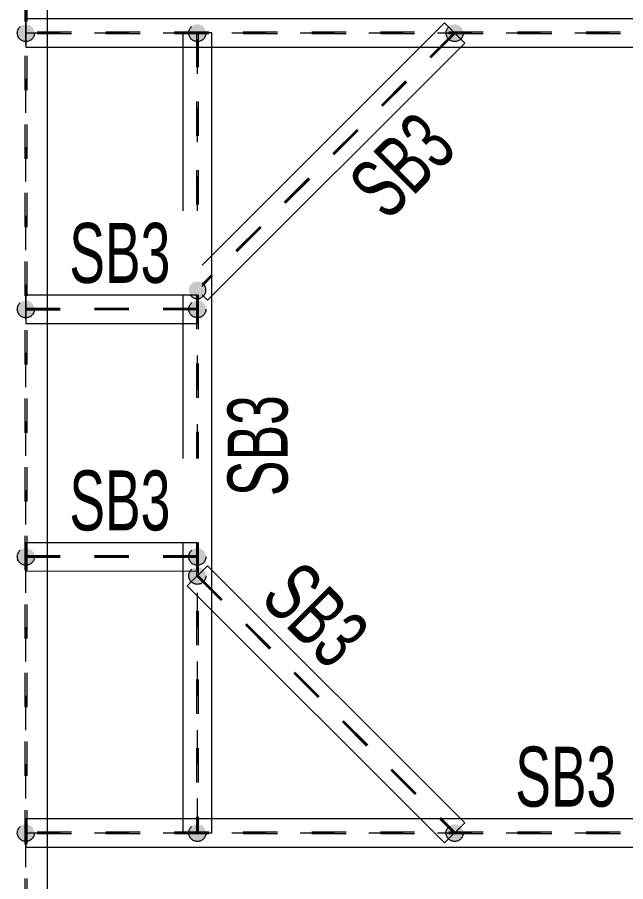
# Model space of a CAD drawing. Header units: millimetres. Extents: x -408 to 426, y -207 to 377.
# Drawn here: x -0.5 to 35, y 107.2 to 157.6 of the extents above; entities that cross this region are included whole.
import ezdxf

# ---------------------------------------------------------------- set-up
doc = ezdxf.new("R2010")
doc.units = ezdxf.units.MM
doc.linetypes.add('XKITLINE00', pattern=[0])
doc.linetypes.add('XKITLINE02', pattern=[4, 2, -2])
doc.layers.add('Part', color=1, linetype='Continuous', lineweight=0)
doc.layers.add('Part mark', color=1, linetype='Continuous', lineweight=0)
doc.styles.add('ROMSIM', font='ARIAL.TTF')

# ---------------------------------------------------------------- blocks, each defined once
blk = doc.blocks.new('*A19')
at = {"layer": 'Part', "color": 7, "linetype": 'XKITLINE02', "lineweight": 0}
for p, q in [((-0.054, 183.333), (-0.054, 100)), ((0.054, 183.333), (0.054, 100))]:
    blk.add_line(p, q, dxfattribs=at)
at = {"layer": 'Part', "color": 1, "linetype": 'XKITLINE02', "lineweight": 0}
blk.add_line((0, 100), (0, 183.333), dxfattribs=at)
at = {"layer": 'Part', "color": 2, "linetype": 'XKITLINE00', "lineweight": 0}
blk.add_line((1.25, 183.267), (1.25, 100.067), dxfattribs=at)
blk = doc.blocks.new('*A26')
at = {"layer": 'Part'}
for points in [[(-0.025, 109.501), (-0.049, 109.502), (-0.073, 109.505), (-0.098, 109.51), (-0.121, 109.515), (-0.145, 109.522), (-0.168, 109.529), (-0.191, 109.538), (-0.214, 109.548), (-0.236, 109.559), (-0.257, 109.571), (-0.278, 109.584), (-0.298, 109.598), (-0.317, 109.613), (-0.336, 109.63), (-0.354, 109.646), (-0.37, 109.664), (-0.387, 109.683), (-0.402, 109.702), (-0.416, 109.722), (-0.429, 109.743), (-0.441, 109.764), (-0.452, 109.786), (-0.462, 109.809), (-0.471, 109.832), (-0.478, 109.855), (-0.485, 109.879), (-0.49, 109.902), (-0.495, 109.927), (-0.498, 109.951), (-0.499, 109.975), (-0.5, 110), (-0.499, 110.025), (-0.498, 110.049), (-0.495, 110.073), (-0.49, 110.098), (-0.485, 110.121), (-0.478, 110.145), (-0.471, 110.168), (-0.462, 110.191), (-0.452, 110.214), (-0.441, 110.236), (-0.429, 110.257), (-0.416, 110.278), (-0.402, 110.298), (-0.387, 110.317), (-0.37, 110.336), (-0.354, 110.354), (-0.336, 110.37), (-0.317, 110.387), (-0.298, 110.402), (-0.278, 110.416), (-0.257, 110.429), (-0.236, 110.441), (-0.214, 110.452), (-0.191, 110.462), (-0.168, 110.471), (-0.145, 110.478), (-0.121, 110.485), (-0.098, 110.49), (-0.073, 110.495), (-0.049, 110.498), (-0.025, 110.499), (0, 110.5), (0.025, 110.499), (0.049, 110.498), (0.073, 110.495), (0.098, 110.49), (0.121, 110.485), (0.145, 110.478), (0.168, 110.471), (0.191, 110.462), (0.214, 110.452), (0.236, 110.441), (0.257, 110.429), (0.278, 110.416), (0.298, 110.402), (0.317, 110.387), (0.336, 110.37), (0.354, 110.354), (0.37, 110.336), (0.387, 110.317), (0.402, 110.298), (0.416, 110.278), (0.429, 110.257), (0.441, 110.236), (0.452, 110.214), (0.462, 110.191), (0.471, 110.168), (0.478, 110.145), (0.485, 110.121), (0.49, 110.098), (0.495, 110.073), (0.498, 110.049), (0.499, 110.025), (0.5, 110), (0.499, 109.975), (0.498, 109.951), (0.495, 109.927), (0.49, 109.902), (0.485, 109.879), (0.478, 109.855), (0.471, 109.832), (0.462, 109.809), (0.452, 109.786), (0.441, 109.764), (0.429, 109.743), (0.416, 109.722), (0.402, 109.702), (0.387, 109.683), (0.37, 109.664), (0.354, 109.646), (0.336, 109.63), (0.317, 109.613), (0.298, 109.598), (0.278, 109.584), (0.257, 109.571), (0.236, 109.559), (0.214, 109.548), (0.191, 109.538), (0.168, 109.529), (0.145, 109.522), (0.121, 109.515), (0.098, 109.51), (0.073, 109.505), (0.049, 109.502), (0.025, 109.501), (0, 109.5)], [(66.642, 109.501), (66.618, 109.502), (66.593, 109.505), (66.569, 109.51), (66.545, 109.515), (66.522, 109.522), (66.498, 109.529), (66.475, 109.538), (66.453, 109.548), (66.431, 109.559), (66.41, 109.571), (66.389, 109.584), (66.369, 109.598), (66.349, 109.613), (66.331, 109.63), (66.313, 109.646), (66.296, 109.664), (66.28, 109.683), (66.265, 109.702), (66.251, 109.722), (66.238, 109.743), (66.226, 109.764), (66.215, 109.786), (66.205, 109.809), (66.196, 109.832), (66.188, 109.855), (66.182, 109.879), (66.176, 109.902), (66.172, 109.927), (66.169, 109.951), (66.167, 109.975), (66.167, 110), (66.167, 110.025), (66.169, 110.049), (66.172, 110.073), (66.176, 110.098), (66.182, 110.121), (66.188, 110.145), (66.196, 110.168), (66.205, 110.191), (66.215, 110.214), (66.226, 110.236), (66.238, 110.257), (66.251, 110.278), (66.265, 110.298), (66.28, 110.317), (66.296, 110.336), (66.313, 110.354), (66.331, 110.37), (66.349, 110.387), (66.369, 110.402), (66.389, 110.416), (66.41, 110.429), (66.431, 110.441), (66.453, 110.452), (66.475, 110.462), (66.498, 110.471), (66.522, 110.478), (66.545, 110.485), (66.569, 110.49), (66.593, 110.495), (66.618, 110.498), (66.642, 110.499), (66.667, 110.5), (66.691, 110.499), (66.716, 110.498), (66.74, 110.495), (66.764, 110.49), (66.788, 110.485), (66.812, 110.478), (66.835, 110.471), (66.858, 110.462), (66.88, 110.452), (66.902, 110.441), (66.924, 110.429), (66.944, 110.416), (66.965, 110.402), (66.984, 110.387), (67.002, 110.37), (67.02, 110.354), (67.037, 110.336), (67.053, 110.317), (67.068, 110.298), (67.082, 110.278), (67.096, 110.257), (67.108, 110.236), (67.119, 110.214), (67.129, 110.191), (67.137, 110.168), (67.145, 110.145), (67.152, 110.121), (67.157, 110.098), (67.161, 110.073), (67.164, 110.049), (67.166, 110.025), (67.167, 110), (67.166, 109.975), (67.164, 109.951), (67.161, 109.927), (67.157, 109.902), (67.152, 109.879), (67.145, 109.855), (67.137, 109.832), (67.129, 109.809), (67.119, 109.786), (67.108, 109.764), (67.096, 109.743), (67.082, 109.722), (67.068, 109.702), (67.053, 109.683), (67.037, 109.664), (67.02, 109.646), (67.002, 109.63), (66.984, 109.613), (66.965, 109.598), (66.944, 109.584), (66.924, 109.571), (66.902, 109.559), (66.88, 109.548), (66.858, 109.538), (66.835, 109.529), (66.812, 109.522), (66.788, 109.515), (66.764, 109.51), (66.74, 109.505), (66.716, 109.502), (66.691, 109.501), (66.667, 109.5)]]:
    blk.add_hatch(color=1, dxfattribs=at).paths.add_polyline_path(points, flags=17)
at = {"layer": 'Part', "color": 2, "linetype": 'XKITLINE00', "lineweight": 0}
for p, q in [((0, 110.833), (0, 109.167)), ((0, 110.833), (66.667, 110.833)), ((66.667, 110.833), (66.667, 109.167)), ((0, 109.167), (66.667, 109.167))]:
    blk.add_line(p, q, dxfattribs=at)
at = {"layer": 'Part', "color": 7, "linetype": 'XKITLINE02', "lineweight": 0}
for p, q in [((66.667, 110.046), (0, 110.046)), ((66.667, 109.954), (0, 109.954))]:
    blk.add_line(p, q, dxfattribs=at)
at = {"layer": 'Part', "color": 1, "linetype": 'XKITLINE02', "lineweight": 0}
blk.add_line((0, 110), (66.667, 110), dxfattribs=at)
for centre in [(0, 110), (66.667, 110)]:
    blk.add_circle(centre, 0.5, dxfattribs=at)
blk = doc.blocks.new('*A32')
at = {"layer": 'Part'}
for points in [[(-0.025, 125.617), (-0.049, 125.619), (-0.073, 125.622), (-0.098, 125.626), (-0.121, 125.632), (-0.145, 125.638), (-0.168, 125.646), (-0.191, 125.655), (-0.214, 125.665), (-0.236, 125.676), (-0.257, 125.688), (-0.278, 125.701), (-0.298, 125.715), (-0.317, 125.73), (-0.336, 125.746), (-0.354, 125.763), (-0.37, 125.781), (-0.387, 125.799), (-0.402, 125.819), (-0.416, 125.839), (-0.429, 125.86), (-0.441, 125.881), (-0.452, 125.903), (-0.462, 125.925), (-0.471, 125.948), (-0.478, 125.972), (-0.485, 125.995), (-0.49, 126.019), (-0.495, 126.043), (-0.498, 126.068), (-0.499, 126.092), (-0.5, 126.117), (-0.499, 126.141), (-0.498, 126.166), (-0.495, 126.19), (-0.49, 126.214), (-0.485, 126.238), (-0.478, 126.262), (-0.471, 126.285), (-0.462, 126.308), (-0.452, 126.33), (-0.441, 126.352), (-0.429, 126.374), (-0.416, 126.394), (-0.402, 126.415), (-0.387, 126.434), (-0.37, 126.452), (-0.354, 126.47), (-0.336, 126.487), (-0.317, 126.503), (-0.298, 126.518), (-0.278, 126.532), (-0.257, 126.546), (-0.236, 126.558), (-0.214, 126.569), (-0.191, 126.579), (-0.168, 126.587), (-0.145, 126.595), (-0.121, 126.602), (-0.098, 126.607), (-0.073, 126.611), (-0.049, 126.614), (-0.025, 126.616), (0, 126.617), (0.025, 126.616), (0.049, 126.614), (0.073, 126.611), (0.098, 126.607), (0.121, 126.602), (0.145, 126.595), (0.168, 126.587), (0.191, 126.579), (0.214, 126.569), (0.236, 126.558), (0.257, 126.546), (0.278, 126.532), (0.298, 126.518), (0.317, 126.503), (0.336, 126.487), (0.354, 126.47), (0.37, 126.452), (0.387, 126.434), (0.402, 126.415), (0.416, 126.394), (0.429, 126.374), (0.441, 126.352), (0.452, 126.33), (0.462, 126.308), (0.471, 126.285), (0.478, 126.262), (0.485, 126.238), (0.49, 126.214), (0.495, 126.19), (0.498, 126.166), (0.499, 126.141), (0.5, 126.117), (0.499, 126.092), (0.498, 126.068), (0.495, 126.043), (0.49, 126.019), (0.485, 125.995), (0.478, 125.972), (0.471, 125.948), (0.462, 125.925), (0.452, 125.903), (0.441, 125.881), (0.429, 125.86), (0.416, 125.839), (0.402, 125.819), (0.387, 125.799), (0.37, 125.781), (0.354, 125.763), (0.336, 125.746), (0.317, 125.73), (0.298, 125.715), (0.278, 125.701), (0.257, 125.688), (0.236, 125.676), (0.214, 125.665), (0.191, 125.655), (0.168, 125.646), (0.145, 125.638), (0.121, 125.632), (0.098, 125.626), (0.073, 125.622), (0.049, 125.619), (0.025, 125.617), (0, 125.617)], [(9.975, 125.612), (9.951, 125.614), (9.927, 125.617), (9.902, 125.621), (9.879, 125.626), (9.855, 125.633), (9.832, 125.64), (9.809, 125.649), (9.786, 125.659), (9.764, 125.67), (9.743, 125.682), (9.722, 125.695), (9.702, 125.71), (9.683, 125.725), (9.664, 125.741), (9.646, 125.758), (9.63, 125.775), (9.613, 125.794), (9.598, 125.813), (9.584, 125.833), (9.571, 125.854), (9.559, 125.875), (9.548, 125.897), (9.538, 125.92), (9.529, 125.943), (9.522, 125.966), (9.515, 125.99), (9.51, 126.014), (9.505, 126.038), (9.502, 126.062), (9.501, 126.087), (9.5, 126.111), (9.501, 126.136), (9.502, 126.16), (9.505, 126.185), (9.51, 126.209), (9.515, 126.233), (9.522, 126.256), (9.529, 126.28), (9.538, 126.303), (9.548, 126.325), (9.559, 126.347), (9.571, 126.368), (9.584, 126.389), (9.598, 126.409), (9.613, 126.428), (9.63, 126.447), (9.646, 126.465), (9.664, 126.482), (9.683, 126.498), (9.702, 126.513), (9.722, 126.527), (9.743, 126.54), (9.764, 126.552), (9.786, 126.563), (9.809, 126.573), (9.832, 126.582), (9.855, 126.59), (9.879, 126.596), (9.902, 126.602), (9.927, 126.606), (9.951, 126.609), (9.975, 126.611), (10, 126.611), (10.025, 126.611), (10.049, 126.609), (10.073, 126.606), (10.098, 126.602), (10.121, 126.596), (10.145, 126.59), (10.168, 126.582), (10.191, 126.573), (10.214, 126.563), (10.236, 126.552), (10.257, 126.54), (10.278, 126.527), (10.298, 126.513), (10.317, 126.498), (10.336, 126.482), (10.354, 126.465), (10.37, 126.447), (10.387, 126.428), (10.402, 126.409), (10.416, 126.389), (10.429, 126.368), (10.441, 126.347), (10.452, 126.325), (10.462, 126.303), (10.471, 126.28), (10.478, 126.256), (10.485, 126.233), (10.49, 126.209), (10.495, 126.185), (10.498, 126.16), (10.499, 126.136), (10.5, 126.111), (10.499, 126.087), (10.498, 126.062), (10.495, 126.038), (10.49, 126.014), (10.485, 125.99), (10.478, 125.966), (10.471, 125.943), (10.462, 125.92), (10.452, 125.897), (10.441, 125.875), (10.429, 125.854), (10.416, 125.833), (10.402, 125.813), (10.387, 125.794), (10.37, 125.775), (10.354, 125.758), (10.336, 125.741), (10.317, 125.725), (10.298, 125.71), (10.278, 125.695), (10.257, 125.682), (10.236, 125.67), (10.214, 125.659), (10.191, 125.649), (10.168, 125.64), (10.145, 125.633), (10.121, 125.626), (10.098, 125.621), (10.073, 125.617), (10.049, 125.614), (10.025, 125.612), (10, 125.611)]]:
    blk.add_hatch(color=1, dxfattribs=at).paths.add_polyline_path(points, flags=17)
at = {"layer": 'Part', "color": 2, "linetype": 'XKITLINE00', "lineweight": 0}
for p, q in [((0, 126.95), (0, 125.283)), ((0, 126.95), (10, 126.944)), ((10, 126.944), (10, 125.278)), ((0, 125.283), (10, 125.278))]:
    blk.add_line(p, q, dxfattribs=at)
at = {"layer": 'Part', "color": 7, "linetype": 'XKITLINE02', "lineweight": 0}
for p, q in [((10, 126.157), (0, 126.162)), ((10, 126.065), (0, 126.071))]:
    blk.add_line(p, q, dxfattribs=at)
at = {"layer": 'Part', "color": 1, "linetype": 'XKITLINE02', "lineweight": 0}
blk.add_line((0, 126.117), (10, 126.111), dxfattribs=at)
for centre in [(0, 126.117), (10, 126.111)]:
    blk.add_circle(centre, 0.5, dxfattribs=at)
blk = doc.blocks.new('*A34')
at = {"layer": 'Part'}
for points in [[(9.975, 124.501), (9.951, 124.502), (9.927, 124.505), (9.902, 124.51), (9.879, 124.515), (9.855, 124.522), (9.832, 124.529), (9.809, 124.538), (9.786, 124.548), (9.764, 124.559), (9.743, 124.571), (9.722, 124.584), (9.702, 124.598), (9.683, 124.613), (9.664, 124.63), (9.646, 124.646), (9.63, 124.664), (9.613, 124.683), (9.598, 124.702), (9.584, 124.722), (9.571, 124.743), (9.559, 124.764), (9.548, 124.786), (9.538, 124.809), (9.529, 124.832), (9.522, 124.855), (9.515, 124.879), (9.51, 124.902), (9.505, 124.927), (9.502, 124.951), (9.501, 124.975), (9.5, 125), (9.501, 125.025), (9.502, 125.049), (9.505, 125.073), (9.51, 125.098), (9.515, 125.121), (9.522, 125.145), (9.529, 125.168), (9.538, 125.191), (9.548, 125.214), (9.559, 125.236), (9.571, 125.257), (9.584, 125.278), (9.598, 125.298), (9.613, 125.317), (9.63, 125.336), (9.646, 125.354), (9.664, 125.37), (9.683, 125.387), (9.702, 125.402), (9.722, 125.416), (9.743, 125.429), (9.764, 125.441), (9.786, 125.452), (9.809, 125.462), (9.832, 125.471), (9.855, 125.478), (9.879, 125.485), (9.902, 125.49), (9.927, 125.495), (9.951, 125.498), (9.975, 125.499), (10, 125.5), (10.025, 125.499), (10.049, 125.498), (10.073, 125.495), (10.098, 125.49), (10.121, 125.485), (10.145, 125.478), (10.168, 125.471), (10.191, 125.462), (10.214, 125.452), (10.236, 125.441), (10.257, 125.429), (10.278, 125.416), (10.298, 125.402), (10.317, 125.387), (10.336, 125.37), (10.354, 125.354), (10.37, 125.336), (10.387, 125.317), (10.402, 125.298), (10.416, 125.278), (10.429, 125.257), (10.441, 125.236), (10.452, 125.214), (10.462, 125.191), (10.471, 125.168), (10.478, 125.145), (10.485, 125.121), (10.49, 125.098), (10.495, 125.073), (10.498, 125.049), (10.499, 125.025), (10.5, 125), (10.499, 124.975), (10.498, 124.951), (10.495, 124.927), (10.49, 124.902), (10.485, 124.879), (10.478, 124.855), (10.471, 124.832), (10.462, 124.809), (10.452, 124.786), (10.441, 124.764), (10.429, 124.743), (10.416, 124.722), (10.402, 124.702), (10.387, 124.683), (10.37, 124.664), (10.354, 124.646), (10.336, 124.63), (10.317, 124.613), (10.298, 124.598), (10.278, 124.584), (10.257, 124.571), (10.236, 124.559), (10.214, 124.548), (10.191, 124.538), (10.168, 124.529), (10.145, 124.522), (10.121, 124.515), (10.098, 124.51), (10.073, 124.505), (10.049, 124.502), (10.025, 124.501), (10, 124.5)], [(24.975, 109.501), (24.951, 109.502), (24.927, 109.505), (24.902, 109.51), (24.879, 109.515), (24.855, 109.522), (24.832, 109.529), (24.809, 109.538), (24.786, 109.548), (24.764, 109.559), (24.743, 109.571), (24.722, 109.584), (24.702, 109.598), (24.683, 109.613), (24.664, 109.63), (24.646, 109.646), (24.63, 109.664), (24.613, 109.683), (24.598, 109.702), (24.584, 109.722), (24.571, 109.743), (24.559, 109.764), (24.548, 109.786), (24.538, 109.809), (24.529, 109.832), (24.522, 109.855), (24.515, 109.879), (24.51, 109.902), (24.505, 109.927), (24.502, 109.951), (24.501, 109.975), (24.5, 110), (24.501, 110.025), (24.502, 110.049), (24.505, 110.073), (24.51, 110.098), (24.515, 110.121), (24.522, 110.145), (24.529, 110.168), (24.538, 110.191), (24.548, 110.214), (24.559, 110.236), (24.571, 110.257), (24.584, 110.278), (24.598, 110.298), (24.613, 110.317), (24.63, 110.336), (24.646, 110.354), (24.664, 110.37), (24.683, 110.387), (24.702, 110.402), (24.722, 110.416), (24.743, 110.429), (24.764, 110.441), (24.786, 110.452), (24.809, 110.462), (24.832, 110.471), (24.855, 110.478), (24.879, 110.485), (24.902, 110.49), (24.927, 110.495), (24.951, 110.498), (24.975, 110.499), (25, 110.5), (25.025, 110.499), (25.049, 110.498), (25.073, 110.495), (25.098, 110.49), (25.121, 110.485), (25.145, 110.478), (25.168, 110.471), (25.191, 110.462), (25.214, 110.452), (25.236, 110.441), (25.257, 110.429), (25.278, 110.416), (25.298, 110.402), (25.317, 110.387), (25.336, 110.37), (25.354, 110.354), (25.37, 110.336), (25.387, 110.317), (25.402, 110.298), (25.416, 110.278), (25.429, 110.257), (25.441, 110.236), (25.452, 110.214), (25.462, 110.191), (25.471, 110.168), (25.478, 110.145), (25.485, 110.121), (25.49, 110.098), (25.495, 110.073), (25.498, 110.049), (25.499, 110.025), (25.5, 110), (25.499, 109.975), (25.498, 109.951), (25.495, 109.927), (25.49, 109.902), (25.485, 109.879), (25.478, 109.855), (25.471, 109.832), (25.462, 109.809), (25.452, 109.786), (25.441, 109.764), (25.429, 109.743), (25.416, 109.722), (25.402, 109.702), (25.387, 109.683), (25.37, 109.664), (25.354, 109.646), (25.336, 109.63), (25.317, 109.613), (25.298, 109.598), (25.278, 109.584), (25.257, 109.571), (25.236, 109.559), (25.214, 109.548), (25.191, 109.538), (25.168, 109.529), (25.145, 109.522), (25.121, 109.515), (25.098, 109.51), (25.073, 109.505), (25.049, 109.502), (25.025, 109.501), (25, 109.5)]]:
    blk.add_hatch(color=1, dxfattribs=at).paths.add_polyline_path(points, flags=17)
at = {"layer": 'Part', "color": 2, "linetype": 'XKITLINE00', "lineweight": 0}
for p, q in [((10.589, 125.589), (9.411, 124.411)), ((25.589, 110.589), (10.589, 125.589)), ((9.411, 124.411), (24.411, 109.411)), ((24.411, 109.411), (25.589, 110.589))]:
    blk.add_line(p, q, dxfattribs=at)
at = {"layer": 'Part', "color": 7, "linetype": 'XKITLINE02', "lineweight": 0}
for p, q in [((9.968, 124.968), (24.968, 109.968)), ((10.032, 125.032), (25.032, 110.032))]:
    blk.add_line(p, q, dxfattribs=at)
at = {"layer": 'Part', "color": 1, "linetype": 'XKITLINE02', "lineweight": 0}
blk.add_line((10, 125), (25, 110), dxfattribs=at)
for centre in [(10, 125), (25, 110)]:
    blk.add_circle(centre, 0.5, dxfattribs=at)
blk = doc.blocks.new('*A38')
at = {"layer": 'Part'}
for points in [[(-0.025, 156.167), (-0.049, 156.169), (-0.073, 156.172), (-0.098, 156.176), (-0.121, 156.182), (-0.145, 156.188), (-0.168, 156.196), (-0.191, 156.205), (-0.214, 156.215), (-0.236, 156.226), (-0.257, 156.238), (-0.278, 156.251), (-0.298, 156.265), (-0.317, 156.28), (-0.336, 156.296), (-0.354, 156.313), (-0.37, 156.331), (-0.387, 156.349), (-0.402, 156.369), (-0.416, 156.389), (-0.429, 156.41), (-0.441, 156.431), (-0.452, 156.453), (-0.462, 156.475), (-0.471, 156.498), (-0.478, 156.522), (-0.485, 156.545), (-0.49, 156.569), (-0.495, 156.593), (-0.498, 156.618), (-0.499, 156.642), (-0.5, 156.667), (-0.499, 156.691), (-0.498, 156.716), (-0.495, 156.74), (-0.49, 156.764), (-0.485, 156.788), (-0.478, 156.812), (-0.471, 156.835), (-0.462, 156.858), (-0.452, 156.88), (-0.441, 156.902), (-0.429, 156.924), (-0.416, 156.944), (-0.402, 156.965), (-0.387, 156.984), (-0.37, 157.002), (-0.354, 157.02), (-0.336, 157.037), (-0.317, 157.053), (-0.298, 157.068), (-0.278, 157.082), (-0.257, 157.096), (-0.236, 157.108), (-0.214, 157.119), (-0.191, 157.129), (-0.168, 157.137), (-0.145, 157.145), (-0.121, 157.152), (-0.098, 157.157), (-0.073, 157.161), (-0.049, 157.164), (-0.025, 157.166), (0, 157.167), (0.025, 157.166), (0.049, 157.164), (0.073, 157.161), (0.098, 157.157), (0.121, 157.152), (0.145, 157.145), (0.168, 157.137), (0.191, 157.129), (0.214, 157.119), (0.236, 157.108), (0.257, 157.096), (0.278, 157.082), (0.298, 157.068), (0.317, 157.053), (0.336, 157.037), (0.354, 157.02), (0.37, 157.002), (0.387, 156.984), (0.402, 156.965), (0.416, 156.944), (0.429, 156.924), (0.441, 156.902), (0.452, 156.88), (0.462, 156.858), (0.471, 156.835), (0.478, 156.812), (0.485, 156.788), (0.49, 156.764), (0.495, 156.74), (0.498, 156.716), (0.499, 156.691), (0.5, 156.667), (0.499, 156.642), (0.498, 156.618), (0.495, 156.593), (0.49, 156.569), (0.485, 156.545), (0.478, 156.522), (0.471, 156.498), (0.462, 156.475), (0.452, 156.453), (0.441, 156.431), (0.429, 156.41), (0.416, 156.389), (0.402, 156.369), (0.387, 156.349), (0.37, 156.331), (0.354, 156.313), (0.336, 156.296), (0.317, 156.28), (0.298, 156.265), (0.278, 156.251), (0.257, 156.238), (0.236, 156.226), (0.214, 156.215), (0.191, 156.205), (0.168, 156.196), (0.145, 156.188), (0.121, 156.182), (0.098, 156.176), (0.073, 156.172), (0.049, 156.169), (0.025, 156.167), (0, 156.167)], [(66.642, 156.167), (66.618, 156.169), (66.593, 156.172), (66.569, 156.176), (66.545, 156.182), (66.522, 156.188), (66.498, 156.196), (66.475, 156.205), (66.453, 156.215), (66.431, 156.226), (66.41, 156.238), (66.389, 156.251), (66.369, 156.265), (66.349, 156.28), (66.331, 156.296), (66.313, 156.313), (66.296, 156.331), (66.28, 156.349), (66.265, 156.369), (66.251, 156.389), (66.238, 156.41), (66.226, 156.431), (66.215, 156.453), (66.205, 156.475), (66.196, 156.498), (66.188, 156.522), (66.182, 156.545), (66.176, 156.569), (66.172, 156.593), (66.169, 156.618), (66.167, 156.642), (66.167, 156.667), (66.167, 156.691), (66.169, 156.716), (66.172, 156.74), (66.176, 156.764), (66.182, 156.788), (66.188, 156.812), (66.196, 156.835), (66.205, 156.858), (66.215, 156.88), (66.226, 156.902), (66.238, 156.924), (66.251, 156.944), (66.265, 156.965), (66.28, 156.984), (66.296, 157.002), (66.313, 157.02), (66.331, 157.037), (66.349, 157.053), (66.369, 157.068), (66.389, 157.082), (66.41, 157.096), (66.431, 157.108), (66.453, 157.119), (66.475, 157.129), (66.498, 157.137), (66.522, 157.145), (66.545, 157.152), (66.569, 157.157), (66.593, 157.161), (66.618, 157.164), (66.642, 157.166), (66.667, 157.167), (66.691, 157.166), (66.716, 157.164), (66.74, 157.161), (66.764, 157.157), (66.788, 157.152), (66.812, 157.145), (66.835, 157.137), (66.858, 157.129), (66.88, 157.119), (66.902, 157.108), (66.924, 157.096), (66.944, 157.082), (66.965, 157.068), (66.984, 157.053), (67.002, 157.037), (67.02, 157.02), (67.037, 157.002), (67.053, 156.984), (67.068, 156.965), (67.082, 156.944), (67.096, 156.924), (67.108, 156.902), (67.119, 156.88), (67.129, 156.858), (67.137, 156.835), (67.145, 156.812), (67.152, 156.788), (67.157, 156.764), (67.161, 156.74), (67.164, 156.716), (67.166, 156.691), (67.167, 156.667), (67.166, 156.642), (67.164, 156.618), (67.161, 156.593), (67.157, 156.569), (67.152, 156.545), (67.145, 156.522), (67.137, 156.498), (67.129, 156.475), (67.119, 156.453), (67.108, 156.431), (67.096, 156.41), (67.082, 156.389), (67.068, 156.369), (67.053, 156.349), (67.037, 156.331), (67.02, 156.313), (67.002, 156.296), (66.984, 156.28), (66.965, 156.265), (66.944, 156.251), (66.924, 156.238), (66.902, 156.226), (66.88, 156.215), (66.858, 156.205), (66.835, 156.196), (66.812, 156.188), (66.788, 156.182), (66.764, 156.176), (66.74, 156.172), (66.716, 156.169), (66.691, 156.167), (66.667, 156.167)]]:
    blk.add_hatch(color=1, dxfattribs=at).paths.add_polyline_path(points, flags=17)
at = {"layer": 'Part', "color": 2, "linetype": 'XKITLINE00', "lineweight": 0}
for p, q in [((0, 157.5), (0, 155.833)), ((11.834, 157.5), (0, 157.5)), ((66.667, 157.5), (11.834, 157.5)), ((66.667, 155.833), (66.667, 157.5)), ((0, 155.833), (66.667, 155.833))]:
    blk.add_line(p, q, dxfattribs=at)
at = {"layer": 'Part', "color": 7, "linetype": 'XKITLINE02', "lineweight": 0}
for p, q in [((66.667, 156.713), (0, 156.713)), ((66.667, 156.621), (0, 156.621))]:
    blk.add_line(p, q, dxfattribs=at)
at = {"layer": 'Part', "color": 1, "linetype": 'XKITLINE02', "lineweight": 0}
blk.add_line((0, 156.667), (66.667, 156.667), dxfattribs=at)
for centre in [(0, 156.667), (66.667, 156.667)]:
    blk.add_circle(centre, 0.5, dxfattribs=at)
blk = doc.blocks.new('*A42')
at = {"layer": 'Part'}
for points in [[(-0.025, 140.051), (-0.049, 140.052), (-0.073, 140.055), (-0.098, 140.06), (-0.121, 140.065), (-0.145, 140.072), (-0.168, 140.079), (-0.191, 140.088), (-0.214, 140.098), (-0.236, 140.109), (-0.257, 140.121), (-0.278, 140.134), (-0.298, 140.148), (-0.317, 140.163), (-0.336, 140.18), (-0.354, 140.196), (-0.37, 140.214), (-0.387, 140.233), (-0.402, 140.252), (-0.416, 140.272), (-0.429, 140.293), (-0.441, 140.314), (-0.452, 140.336), (-0.462, 140.359), (-0.471, 140.382), (-0.478, 140.405), (-0.485, 140.429), (-0.49, 140.452), (-0.495, 140.477), (-0.498, 140.501), (-0.499, 140.525), (-0.5, 140.55), (-0.499, 140.575), (-0.498, 140.599), (-0.495, 140.623), (-0.49, 140.648), (-0.485, 140.671), (-0.478, 140.695), (-0.471, 140.718), (-0.462, 140.741), (-0.452, 140.764), (-0.441, 140.786), (-0.429, 140.807), (-0.416, 140.828), (-0.402, 140.848), (-0.387, 140.867), (-0.37, 140.886), (-0.354, 140.904), (-0.336, 140.92), (-0.317, 140.937), (-0.298, 140.952), (-0.278, 140.966), (-0.257, 140.979), (-0.236, 140.991), (-0.214, 141.002), (-0.191, 141.012), (-0.168, 141.021), (-0.145, 141.028), (-0.121, 141.035), (-0.098, 141.04), (-0.073, 141.045), (-0.049, 141.048), (-0.025, 141.049), (0, 141.05), (0.025, 141.049), (0.049, 141.048), (0.073, 141.045), (0.098, 141.04), (0.121, 141.035), (0.145, 141.028), (0.168, 141.021), (0.191, 141.012), (0.214, 141.002), (0.236, 140.991), (0.257, 140.979), (0.278, 140.966), (0.298, 140.952), (0.317, 140.937), (0.336, 140.92), (0.354, 140.904), (0.37, 140.886), (0.387, 140.867), (0.402, 140.848), (0.416, 140.828), (0.429, 140.807), (0.441, 140.786), (0.452, 140.764), (0.462, 140.741), (0.471, 140.718), (0.478, 140.695), (0.485, 140.671), (0.49, 140.648), (0.495, 140.623), (0.498, 140.599), (0.499, 140.575), (0.5, 140.55), (0.499, 140.525), (0.498, 140.501), (0.495, 140.477), (0.49, 140.452), (0.485, 140.429), (0.478, 140.405), (0.471, 140.382), (0.462, 140.359), (0.452, 140.336), (0.441, 140.314), (0.429, 140.293), (0.416, 140.272), (0.402, 140.252), (0.387, 140.233), (0.37, 140.214), (0.354, 140.196), (0.336, 140.18), (0.317, 140.163), (0.298, 140.148), (0.278, 140.134), (0.257, 140.121), (0.236, 140.109), (0.214, 140.098), (0.191, 140.088), (0.168, 140.079), (0.145, 140.072), (0.121, 140.065), (0.098, 140.06), (0.073, 140.055), (0.049, 140.052), (0.025, 140.051), (0, 140.05)], [(9.975, 140.056), (9.951, 140.058), (9.927, 140.061), (9.902, 140.065), (9.879, 140.07), (9.855, 140.077), (9.832, 140.085), (9.809, 140.094), (9.786, 140.104), (9.764, 140.115), (9.743, 140.127), (9.722, 140.14), (9.702, 140.154), (9.683, 140.169), (9.664, 140.185), (9.646, 140.202), (9.63, 140.22), (9.613, 140.238), (9.598, 140.258), (9.584, 140.278), (9.571, 140.298), (9.559, 140.32), (9.548, 140.342), (9.538, 140.364), (9.529, 140.387), (9.522, 140.41), (9.515, 140.434), (9.51, 140.458), (9.505, 140.482), (9.502, 140.506), (9.501, 140.531), (9.5, 140.556), (9.501, 140.58), (9.502, 140.605), (9.505, 140.629), (9.51, 140.653), (9.515, 140.677), (9.522, 140.701), (9.529, 140.724), (9.538, 140.747), (9.548, 140.769), (9.559, 140.791), (9.571, 140.813), (9.584, 140.833), (9.598, 140.853), (9.613, 140.873), (9.63, 140.891), (9.646, 140.909), (9.664, 140.926), (9.683, 140.942), (9.702, 140.957), (9.722, 140.971), (9.743, 140.984), (9.764, 140.996), (9.786, 141.007), (9.809, 141.017), (9.832, 141.026), (9.855, 141.034), (9.879, 141.041), (9.902, 141.046), (9.927, 141.05), (9.951, 141.053), (9.975, 141.055), (10, 141.056), (10.025, 141.055), (10.049, 141.053), (10.073, 141.05), (10.098, 141.046), (10.121, 141.041), (10.145, 141.034), (10.168, 141.026), (10.191, 141.017), (10.214, 141.007), (10.236, 140.996), (10.257, 140.984), (10.278, 140.971), (10.298, 140.957), (10.317, 140.942), (10.336, 140.926), (10.354, 140.909), (10.37, 140.891), (10.387, 140.873), (10.402, 140.853), (10.416, 140.833), (10.429, 140.813), (10.441, 140.791), (10.452, 140.769), (10.462, 140.747), (10.471, 140.724), (10.478, 140.701), (10.485, 140.677), (10.49, 140.653), (10.495, 140.629), (10.498, 140.605), (10.499, 140.58), (10.5, 140.556), (10.499, 140.531), (10.498, 140.506), (10.495, 140.482), (10.49, 140.458), (10.485, 140.434), (10.478, 140.41), (10.471, 140.387), (10.462, 140.364), (10.452, 140.342), (10.441, 140.32), (10.429, 140.298), (10.416, 140.278), (10.402, 140.258), (10.387, 140.238), (10.37, 140.22), (10.354, 140.202), (10.336, 140.185), (10.317, 140.169), (10.298, 140.154), (10.278, 140.14), (10.257, 140.127), (10.236, 140.115), (10.214, 140.104), (10.191, 140.094), (10.168, 140.085), (10.145, 140.077), (10.121, 140.07), (10.098, 140.065), (10.073, 140.061), (10.049, 140.058), (10.025, 140.056), (10, 140.056)]]:
    blk.add_hatch(color=1, dxfattribs=at).paths.add_polyline_path(points, flags=17)
at = {"layer": 'Part', "color": 2, "linetype": 'XKITLINE00', "lineweight": 0}
for p, q in [((0, 141.383), (10, 141.389)), ((0, 141.383), (0, 139.717)), ((10, 141.389), (10, 141.389)), ((10, 141.389), (10, 139.722)), ((0, 139.717), (10, 139.722))]:
    blk.add_line(p, q, dxfattribs=at)
at = {"layer": 'Part', "color": 7, "linetype": 'XKITLINE02', "lineweight": 0}
for p, q in [((10, 140.601), (0, 140.596)), ((10, 140.51), (0, 140.504))]:
    blk.add_line(p, q, dxfattribs=at)
at = {"layer": 'Part', "color": 1, "linetype": 'XKITLINE02', "lineweight": 0}
blk.add_line((0, 140.55), (10, 140.556), dxfattribs=at)
for centre in [(0, 140.55), (10, 140.556)]:
    blk.add_circle(centre, 0.5, dxfattribs=at)
blk = doc.blocks.new('*A43')
at = {"layer": 'Part'}
for points in [[(24.975, 156.167), (24.951, 156.169), (24.927, 156.172), (24.902, 156.176), (24.879, 156.182), (24.855, 156.188), (24.832, 156.196), (24.809, 156.205), (24.786, 156.215), (24.764, 156.226), (24.743, 156.238), (24.722, 156.251), (24.702, 156.265), (24.683, 156.28), (24.664, 156.296), (24.646, 156.313), (24.63, 156.331), (24.613, 156.349), (24.598, 156.369), (24.584, 156.389), (24.571, 156.41), (24.559, 156.431), (24.548, 156.453), (24.538, 156.475), (24.529, 156.498), (24.522, 156.522), (24.515, 156.545), (24.51, 156.569), (24.505, 156.593), (24.502, 156.618), (24.501, 156.642), (24.5, 156.667), (24.501, 156.691), (24.502, 156.716), (24.505, 156.74), (24.51, 156.764), (24.515, 156.788), (24.522, 156.812), (24.529, 156.835), (24.538, 156.858), (24.548, 156.88), (24.559, 156.902), (24.571, 156.924), (24.584, 156.944), (24.598, 156.965), (24.613, 156.984), (24.63, 157.002), (24.646, 157.02), (24.664, 157.037), (24.683, 157.053), (24.702, 157.068), (24.722, 157.082), (24.743, 157.096), (24.764, 157.108), (24.786, 157.119), (24.809, 157.129), (24.832, 157.137), (24.855, 157.145), (24.879, 157.152), (24.902, 157.157), (24.927, 157.161), (24.951, 157.164), (24.975, 157.166), (25, 157.167), (25.025, 157.166), (25.049, 157.164), (25.073, 157.161), (25.098, 157.157), (25.121, 157.152), (25.145, 157.145), (25.168, 157.137), (25.191, 157.129), (25.214, 157.119), (25.236, 157.108), (25.257, 157.096), (25.278, 157.082), (25.298, 157.068), (25.317, 157.053), (25.336, 157.037), (25.354, 157.02), (25.37, 157.002), (25.387, 156.984), (25.402, 156.965), (25.416, 156.944), (25.429, 156.924), (25.441, 156.902), (25.452, 156.88), (25.462, 156.858), (25.471, 156.835), (25.478, 156.812), (25.485, 156.788), (25.49, 156.764), (25.495, 156.74), (25.498, 156.716), (25.499, 156.691), (25.5, 156.667), (25.499, 156.642), (25.498, 156.618), (25.495, 156.593), (25.49, 156.569), (25.485, 156.545), (25.478, 156.522), (25.471, 156.498), (25.462, 156.475), (25.452, 156.453), (25.441, 156.431), (25.429, 156.41), (25.416, 156.389), (25.402, 156.369), (25.387, 156.349), (25.37, 156.331), (25.354, 156.313), (25.336, 156.296), (25.317, 156.28), (25.298, 156.265), (25.278, 156.251), (25.257, 156.238), (25.236, 156.226), (25.214, 156.215), (25.191, 156.205), (25.168, 156.196), (25.145, 156.188), (25.121, 156.182), (25.098, 156.176), (25.073, 156.172), (25.049, 156.169), (25.025, 156.167), (25, 156.167)], [(9.975, 141.167), (9.951, 141.169), (9.927, 141.172), (9.902, 141.176), (9.879, 141.182), (9.855, 141.188), (9.832, 141.196), (9.809, 141.205), (9.786, 141.215), (9.764, 141.226), (9.743, 141.238), (9.722, 141.251), (9.702, 141.265), (9.683, 141.28), (9.664, 141.296), (9.646, 141.313), (9.63, 141.331), (9.613, 141.349), (9.598, 141.369), (9.584, 141.389), (9.571, 141.41), (9.559, 141.431), (9.548, 141.453), (9.538, 141.475), (9.529, 141.498), (9.522, 141.522), (9.515, 141.545), (9.51, 141.569), (9.505, 141.593), (9.502, 141.618), (9.501, 141.642), (9.5, 141.667), (9.501, 141.691), (9.502, 141.716), (9.505, 141.74), (9.51, 141.764), (9.515, 141.788), (9.522, 141.812), (9.529, 141.835), (9.538, 141.858), (9.548, 141.88), (9.559, 141.902), (9.571, 141.924), (9.584, 141.944), (9.598, 141.965), (9.613, 141.984), (9.63, 142.002), (9.646, 142.02), (9.664, 142.037), (9.683, 142.053), (9.702, 142.068), (9.722, 142.082), (9.743, 142.096), (9.764, 142.108), (9.786, 142.119), (9.809, 142.129), (9.832, 142.137), (9.855, 142.145), (9.879, 142.152), (9.902, 142.157), (9.927, 142.161), (9.951, 142.164), (9.975, 142.166), (10, 142.167), (10.025, 142.166), (10.049, 142.164), (10.073, 142.161), (10.098, 142.157), (10.121, 142.152), (10.145, 142.145), (10.168, 142.137), (10.191, 142.129), (10.214, 142.119), (10.236, 142.108), (10.257, 142.096), (10.278, 142.082), (10.298, 142.068), (10.317, 142.053), (10.336, 142.037), (10.354, 142.02), (10.37, 142.002), (10.387, 141.984), (10.402, 141.965), (10.416, 141.944), (10.429, 141.924), (10.441, 141.902), (10.452, 141.88), (10.462, 141.858), (10.471, 141.835), (10.478, 141.812), (10.485, 141.788), (10.49, 141.764), (10.495, 141.74), (10.498, 141.716), (10.499, 141.691), (10.5, 141.667), (10.499, 141.642), (10.498, 141.618), (10.495, 141.593), (10.49, 141.569), (10.485, 141.545), (10.478, 141.522), (10.471, 141.498), (10.462, 141.475), (10.452, 141.453), (10.441, 141.431), (10.429, 141.41), (10.416, 141.389), (10.402, 141.369), (10.387, 141.349), (10.37, 141.331), (10.354, 141.313), (10.336, 141.296), (10.317, 141.28), (10.298, 141.265), (10.278, 141.251), (10.257, 141.238), (10.236, 141.226), (10.214, 141.215), (10.191, 141.205), (10.168, 141.196), (10.145, 141.188), (10.121, 141.182), (10.098, 141.176), (10.073, 141.172), (10.049, 141.169), (10.025, 141.167), (10, 141.167)]]:
    blk.add_hatch(color=1, dxfattribs=at).paths.add_polyline_path(points, flags=17)
at = {"layer": 'Part', "color": 2, "linetype": 'XKITLINE00', "lineweight": 0}
for p, q in [((24.411, 157.256), (10.278, 143.123)), ((25.589, 156.077), (24.411, 157.256)), ((25.589, 156.077), (10.589, 141.077)), ((10.278, 141.389), (10.589, 141.077))]:
    blk.add_line(p, q, dxfattribs=at)
at = {"layer": 'Part', "color": 7, "linetype": 'XKITLINE02', "lineweight": 0}
for p, q in [((24.968, 156.699), (10.279, 142.01)), ((25.032, 156.634), (10.279, 141.881))]:
    blk.add_line(p, q, dxfattribs=at)
at = {"layer": 'Part', "color": 1, "linetype": 'XKITLINE02', "lineweight": 0}
blk.add_line((25, 156.667), (10.279, 141.945), dxfattribs=at)
blk.add_circle((25, 156.667), 0.5, dxfattribs=at)
blk.add_arc((10, 141.667), 0.5, 213.75, 56.25, dxfattribs=at)
blk = doc.blocks.new('*A46')
at = {"layer": 'Part'}
for points in [[(9.975, 156.167), (9.951, 156.169), (9.927, 156.172), (9.902, 156.176), (9.879, 156.182), (9.855, 156.188), (9.832, 156.196), (9.809, 156.205), (9.786, 156.215), (9.764, 156.226), (9.743, 156.238), (9.722, 156.251), (9.702, 156.265), (9.683, 156.28), (9.664, 156.296), (9.646, 156.313), (9.63, 156.331), (9.613, 156.349), (9.598, 156.369), (9.584, 156.389), (9.571, 156.41), (9.559, 156.431), (9.548, 156.453), (9.538, 156.475), (9.529, 156.498), (9.522, 156.522), (9.515, 156.545), (9.51, 156.569), (9.505, 156.593), (9.502, 156.618), (9.501, 156.642), (9.5, 156.667), (9.501, 156.691), (9.502, 156.716), (9.505, 156.74), (9.51, 156.764), (9.515, 156.788), (9.522, 156.812), (9.529, 156.835), (9.538, 156.858), (9.548, 156.88), (9.559, 156.902), (9.571, 156.924), (9.584, 156.944), (9.598, 156.965), (9.613, 156.984), (9.63, 157.002), (9.646, 157.02), (9.664, 157.037), (9.683, 157.053), (9.702, 157.068), (9.722, 157.082), (9.743, 157.096), (9.764, 157.108), (9.786, 157.119), (9.809, 157.129), (9.832, 157.137), (9.855, 157.145), (9.879, 157.152), (9.902, 157.157), (9.927, 157.161), (9.951, 157.164), (9.975, 157.166), (10, 157.167), (10.025, 157.166), (10.049, 157.164), (10.073, 157.161), (10.098, 157.157), (10.121, 157.152), (10.145, 157.145), (10.168, 157.137), (10.191, 157.129), (10.214, 157.119), (10.236, 157.108), (10.257, 157.096), (10.278, 157.082), (10.298, 157.068), (10.317, 157.053), (10.336, 157.037), (10.354, 157.02), (10.37, 157.002), (10.387, 156.984), (10.402, 156.965), (10.416, 156.944), (10.429, 156.924), (10.441, 156.902), (10.452, 156.88), (10.462, 156.858), (10.471, 156.835), (10.478, 156.812), (10.485, 156.788), (10.49, 156.764), (10.495, 156.74), (10.498, 156.716), (10.499, 156.691), (10.5, 156.667), (10.499, 156.642), (10.498, 156.618), (10.495, 156.593), (10.49, 156.569), (10.485, 156.545), (10.478, 156.522), (10.471, 156.498), (10.462, 156.475), (10.452, 156.453), (10.441, 156.431), (10.429, 156.41), (10.416, 156.389), (10.402, 156.369), (10.387, 156.349), (10.37, 156.331), (10.354, 156.313), (10.336, 156.296), (10.317, 156.28), (10.298, 156.265), (10.278, 156.251), (10.257, 156.238), (10.236, 156.226), (10.214, 156.215), (10.191, 156.205), (10.168, 156.196), (10.145, 156.188), (10.121, 156.182), (10.098, 156.176), (10.073, 156.172), (10.049, 156.169), (10.025, 156.167), (10, 156.167)], [(9.975, 109.501), (9.951, 109.502), (9.927, 109.505), (9.902, 109.51), (9.879, 109.515), (9.855, 109.522), (9.832, 109.529), (9.809, 109.538), (9.786, 109.548), (9.764, 109.559), (9.743, 109.571), (9.722, 109.584), (9.702, 109.598), (9.683, 109.613), (9.664, 109.63), (9.646, 109.646), (9.63, 109.664), (9.613, 109.683), (9.598, 109.702), (9.584, 109.722), (9.571, 109.743), (9.559, 109.764), (9.548, 109.786), (9.538, 109.809), (9.529, 109.832), (9.522, 109.855), (9.515, 109.879), (9.51, 109.902), (9.505, 109.927), (9.502, 109.951), (9.501, 109.975), (9.5, 110), (9.501, 110.025), (9.502, 110.049), (9.505, 110.073), (9.51, 110.098), (9.515, 110.121), (9.522, 110.145), (9.529, 110.168), (9.538, 110.191), (9.548, 110.214), (9.559, 110.236), (9.571, 110.257), (9.584, 110.278), (9.598, 110.298), (9.613, 110.317), (9.63, 110.336), (9.646, 110.354), (9.664, 110.37), (9.683, 110.387), (9.702, 110.402), (9.722, 110.416), (9.743, 110.429), (9.764, 110.441), (9.786, 110.452), (9.809, 110.462), (9.832, 110.471), (9.855, 110.478), (9.879, 110.485), (9.902, 110.49), (9.927, 110.495), (9.951, 110.498), (9.975, 110.499), (10, 110.5), (10.025, 110.499), (10.049, 110.498), (10.073, 110.495), (10.098, 110.49), (10.121, 110.485), (10.145, 110.478), (10.168, 110.471), (10.191, 110.462), (10.214, 110.452), (10.236, 110.441), (10.257, 110.429), (10.278, 110.416), (10.298, 110.402), (10.317, 110.387), (10.336, 110.37), (10.354, 110.354), (10.37, 110.336), (10.387, 110.317), (10.402, 110.298), (10.416, 110.278), (10.429, 110.257), (10.441, 110.236), (10.452, 110.214), (10.462, 110.191), (10.471, 110.168), (10.478, 110.145), (10.485, 110.121), (10.49, 110.098), (10.495, 110.073), (10.498, 110.049), (10.499, 110.025), (10.5, 110), (10.499, 109.975), (10.498, 109.951), (10.495, 109.927), (10.49, 109.902), (10.485, 109.879), (10.478, 109.855), (10.471, 109.832), (10.462, 109.809), (10.452, 109.786), (10.441, 109.764), (10.429, 109.743), (10.416, 109.722), (10.402, 109.702), (10.387, 109.683), (10.37, 109.664), (10.354, 109.646), (10.336, 109.63), (10.317, 109.613), (10.298, 109.598), (10.278, 109.584), (10.257, 109.571), (10.236, 109.559), (10.214, 109.548), (10.191, 109.538), (10.168, 109.529), (10.145, 109.522), (10.121, 109.515), (10.098, 109.51), (10.073, 109.505), (10.049, 109.502), (10.025, 109.501), (10, 109.5)]]:
    blk.add_hatch(color=1, dxfattribs=at).paths.add_polyline_path(points, flags=17)
at = {"layer": 'Part', "color": 2, "linetype": 'XKITLINE00', "lineweight": 0}
for p, q in [((10.833, 156.667), (9.167, 156.667)), ((9.167, 146.288), (9.167, 156.667)), ((10.833, 110), (10.833, 156.667)), ((9.167, 131.845), (9.167, 141.388)), ((9.167, 110), (9.167, 126.945)), ((9.167, 110), (10.833, 110))]:
    blk.add_line(p, q, dxfattribs=at)
at = {"layer": 'Part', "color": 7, "linetype": 'XKITLINE02', "lineweight": 0}
for p, q in [((9.954, 156.667), (9.954, 146.289)), ((10.046, 156.667), (10.046, 146.289)), ((9.954, 141.389), (9.954, 131.845)), ((10.046, 141.389), (10.046, 131.844)), ((9.954, 126.945), (9.954, 110)), ((10.046, 126.944), (10.046, 110))]:
    blk.add_line(p, q, dxfattribs=at)
at = {"layer": 'Part', "color": 1, "linetype": 'XKITLINE02', "lineweight": 0}
for p, q in [((10, 146.289), (10, 156.667)), ((10, 131.845), (10, 141.389)), ((10, 110), (10, 126.945))]:
    blk.add_line(p, q, dxfattribs=at)
for centre in [(10, 156.667), (10, 110)]:
    blk.add_circle(centre, 0.5, dxfattribs=at)
blk = doc.blocks.new('*A56')
at = {"layer": 'Part mark', "color": 3, "style": 'ROMSIM', "width": 0.6375}
blk.add_text('SB3', height=3.5, rotation=90.0002, dxfattribs=at).set_placement((15.256, 129.645))
blk = doc.blocks.new('*A79')
at = {"layer": 'Part mark', "color": 3, "style": 'ROMSIM', "width": 0.6375}
blk.add_text('SB3', height=3.5, dxfattribs=at).set_placement((28.534, 111.533))
blk = doc.blocks.new('*A80')
at = {"layer": 'Part mark', "color": 3, "style": 'ROMSIM', "width": 0.6375}
blk.add_text('SB3', height=3.5, rotation=-0.0344, dxfattribs=at).set_placement((2.535, 127.649))
blk = doc.blocks.new('*A82')
at = {"layer": 'Part mark', "color": 3, "style": 'ROMSIM', "width": 0.6375}
blk.add_text('SB3', height=3.5, rotation=-45.0001, dxfattribs=at).set_placement((13.583, 123.585))
blk = doc.blocks.new('*A86')
at = {"layer": 'Part mark', "color": 3, "style": 'ROMSIM', "width": 0.6375}
blk.add_text('SB3', height=3.5, rotation=0.0344, dxfattribs=at).set_placement((2.533, 142.085))
blk = doc.blocks.new('*A87')
at = {"layer": 'Part mark', "color": 3, "style": 'ROMSIM', "width": 0.6375}
blk.add_text('SB3', height=3.5, rotation=45.0001, dxfattribs=at).set_placement((21.078, 145.627))

msp = doc.modelspace()

# ---------------------------------------------------------------- block references
at = {"lineweight": 0}
for name in ['*A19', '*A38', '*A46', '*A43', '*A87', '*A86', '*A42', '*A56', '*A80', '*A32', '*A34', '*A82', '*A79', '*A26']:
    msp.add_blockref(name, (0, 0), dxfattribs=at)

doc.saveas('drawing.dxf')
